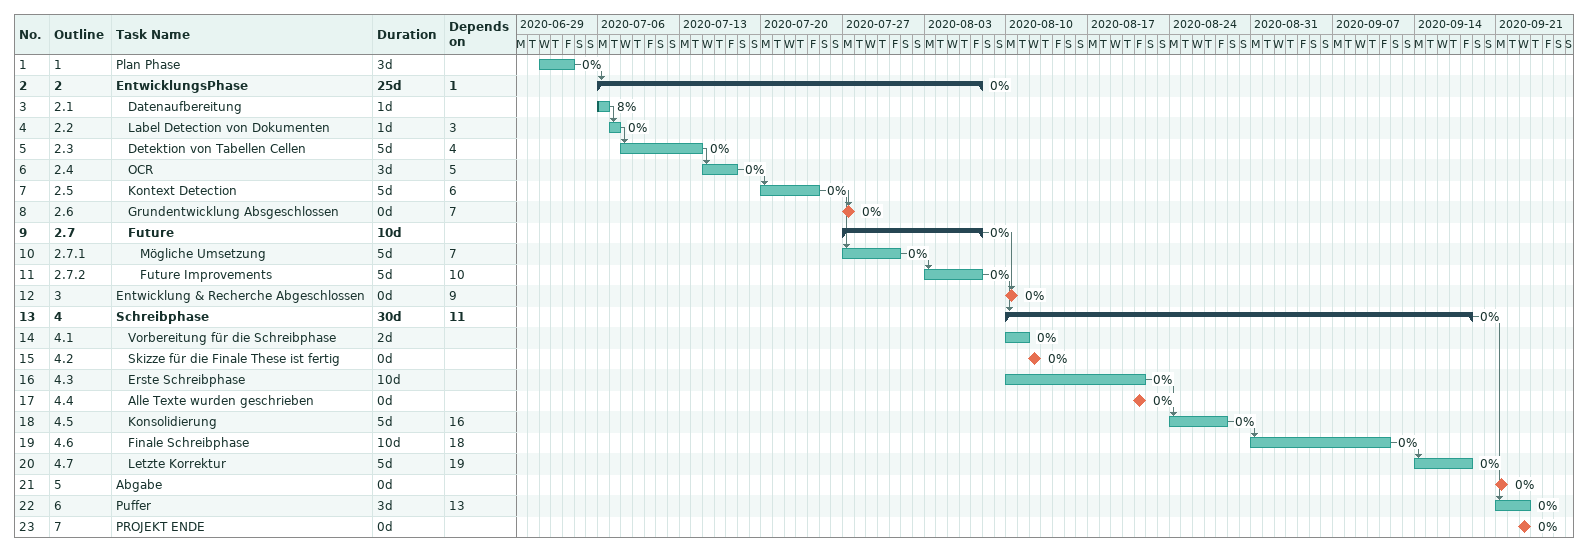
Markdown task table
| ID | WBS | Task | Duration | Start | Finish | Predecessors | % complete |
|---|---|---|---|---|---|---|---|
| 1 | 1 | Plan Phase | 3d | 2020-07-01 | 2020-07-03 |  | 0 |
| 2 | 2 | **EntwicklungsPhase** | 25d | 2020-07-06 | 2020-08-07 | 1 | 0 |
| 3 | 2.1 | Datenaufbereitung | 1d | 2020-07-06 | 2020-07-06 |  | 8 |
| 4 | 2.2 | Label Detection von Dokumenten | 1d | 2020-07-07 | 2020-07-07 | 3 | 0 |
| 5 | 2.3 | Detektion von Tabellen Cellen | 5d | 2020-07-08 | 2020-07-14 | 4 | 0 |
| 6 | 2.4 | OCR | 3d | 2020-07-15 | 2020-07-17 | 5 | 0 |
| 7 | 2.5 | Kontext Detection | 5d | 2020-07-20 | 2020-07-24 | 6 | 0 |
| 8 | 2.6 | Grundentwicklung Absgeschlossen | 0d | 2020-07-27 | 2020-07-27 | 7 | 0 |
| 9 | 2.7 | **Future** | 10d | 2020-07-27 | 2020-08-07 |  | 0 |
| 10 | 2.7.1 | Mögliche Umsetzung | 5d | 2020-07-27 | 2020-07-31 | 7 | 0 |
| 11 | 2.7.2 | Future Improvements | 5d | 2020-08-03 | 2020-08-07 | 10 | 0 |
| 12 | 3 | Entwicklung & Recherche Abgeschlossen | 0d | 2020-08-10 | 2020-08-10 | 9 | 0 |
| 13 | 4 | **Schreibphase** | 30d | 2020-08-10 | 2020-09-18 | 11 | 0 |
| 14 | 4.1 | Vorbereitung für die Schreibphase | 2d | 2020-08-10 | 2020-08-11 |  | 0 |
| 15 | 4.2 | Skizze für die Finale These ist fertig | 0d | 2020-08-12 | 2020-08-12 |  | 0 |
| 16 | 4.3 | Erste Schreibphase | 10d | 2020-08-10 | 2020-08-21 |  | 0 |
| 17 | 4.4 | Alle Texte wurden geschrieben | 0d | 2020-08-21 | 2020-08-21 |  | 0 |
| 18 | 4.5 | Konsolidierung | 5d | 2020-08-24 | 2020-08-28 | 16 | 0 |
| 19 | 4.6 | Finale Schreibphase | 10d | 2020-08-31 | 2020-09-11 | 18 | 0 |
| 20 | 4.7 | Letzte Korrektur | 5d | 2020-09-14 | 2020-09-18 | 19 | 0 |
| 21 | 5 | Abgabe | 0d | 2020-09-21 | 2020-09-21 |  | 0 |
| 22 | 6 | Puffer | 3d | 2020-09-21 | 2020-09-23 | 13 | 0 |
| 23 | 7 | PROJEKT ENDE | 0d | 2020-09-23 | 2020-09-23 |  | 0 |
